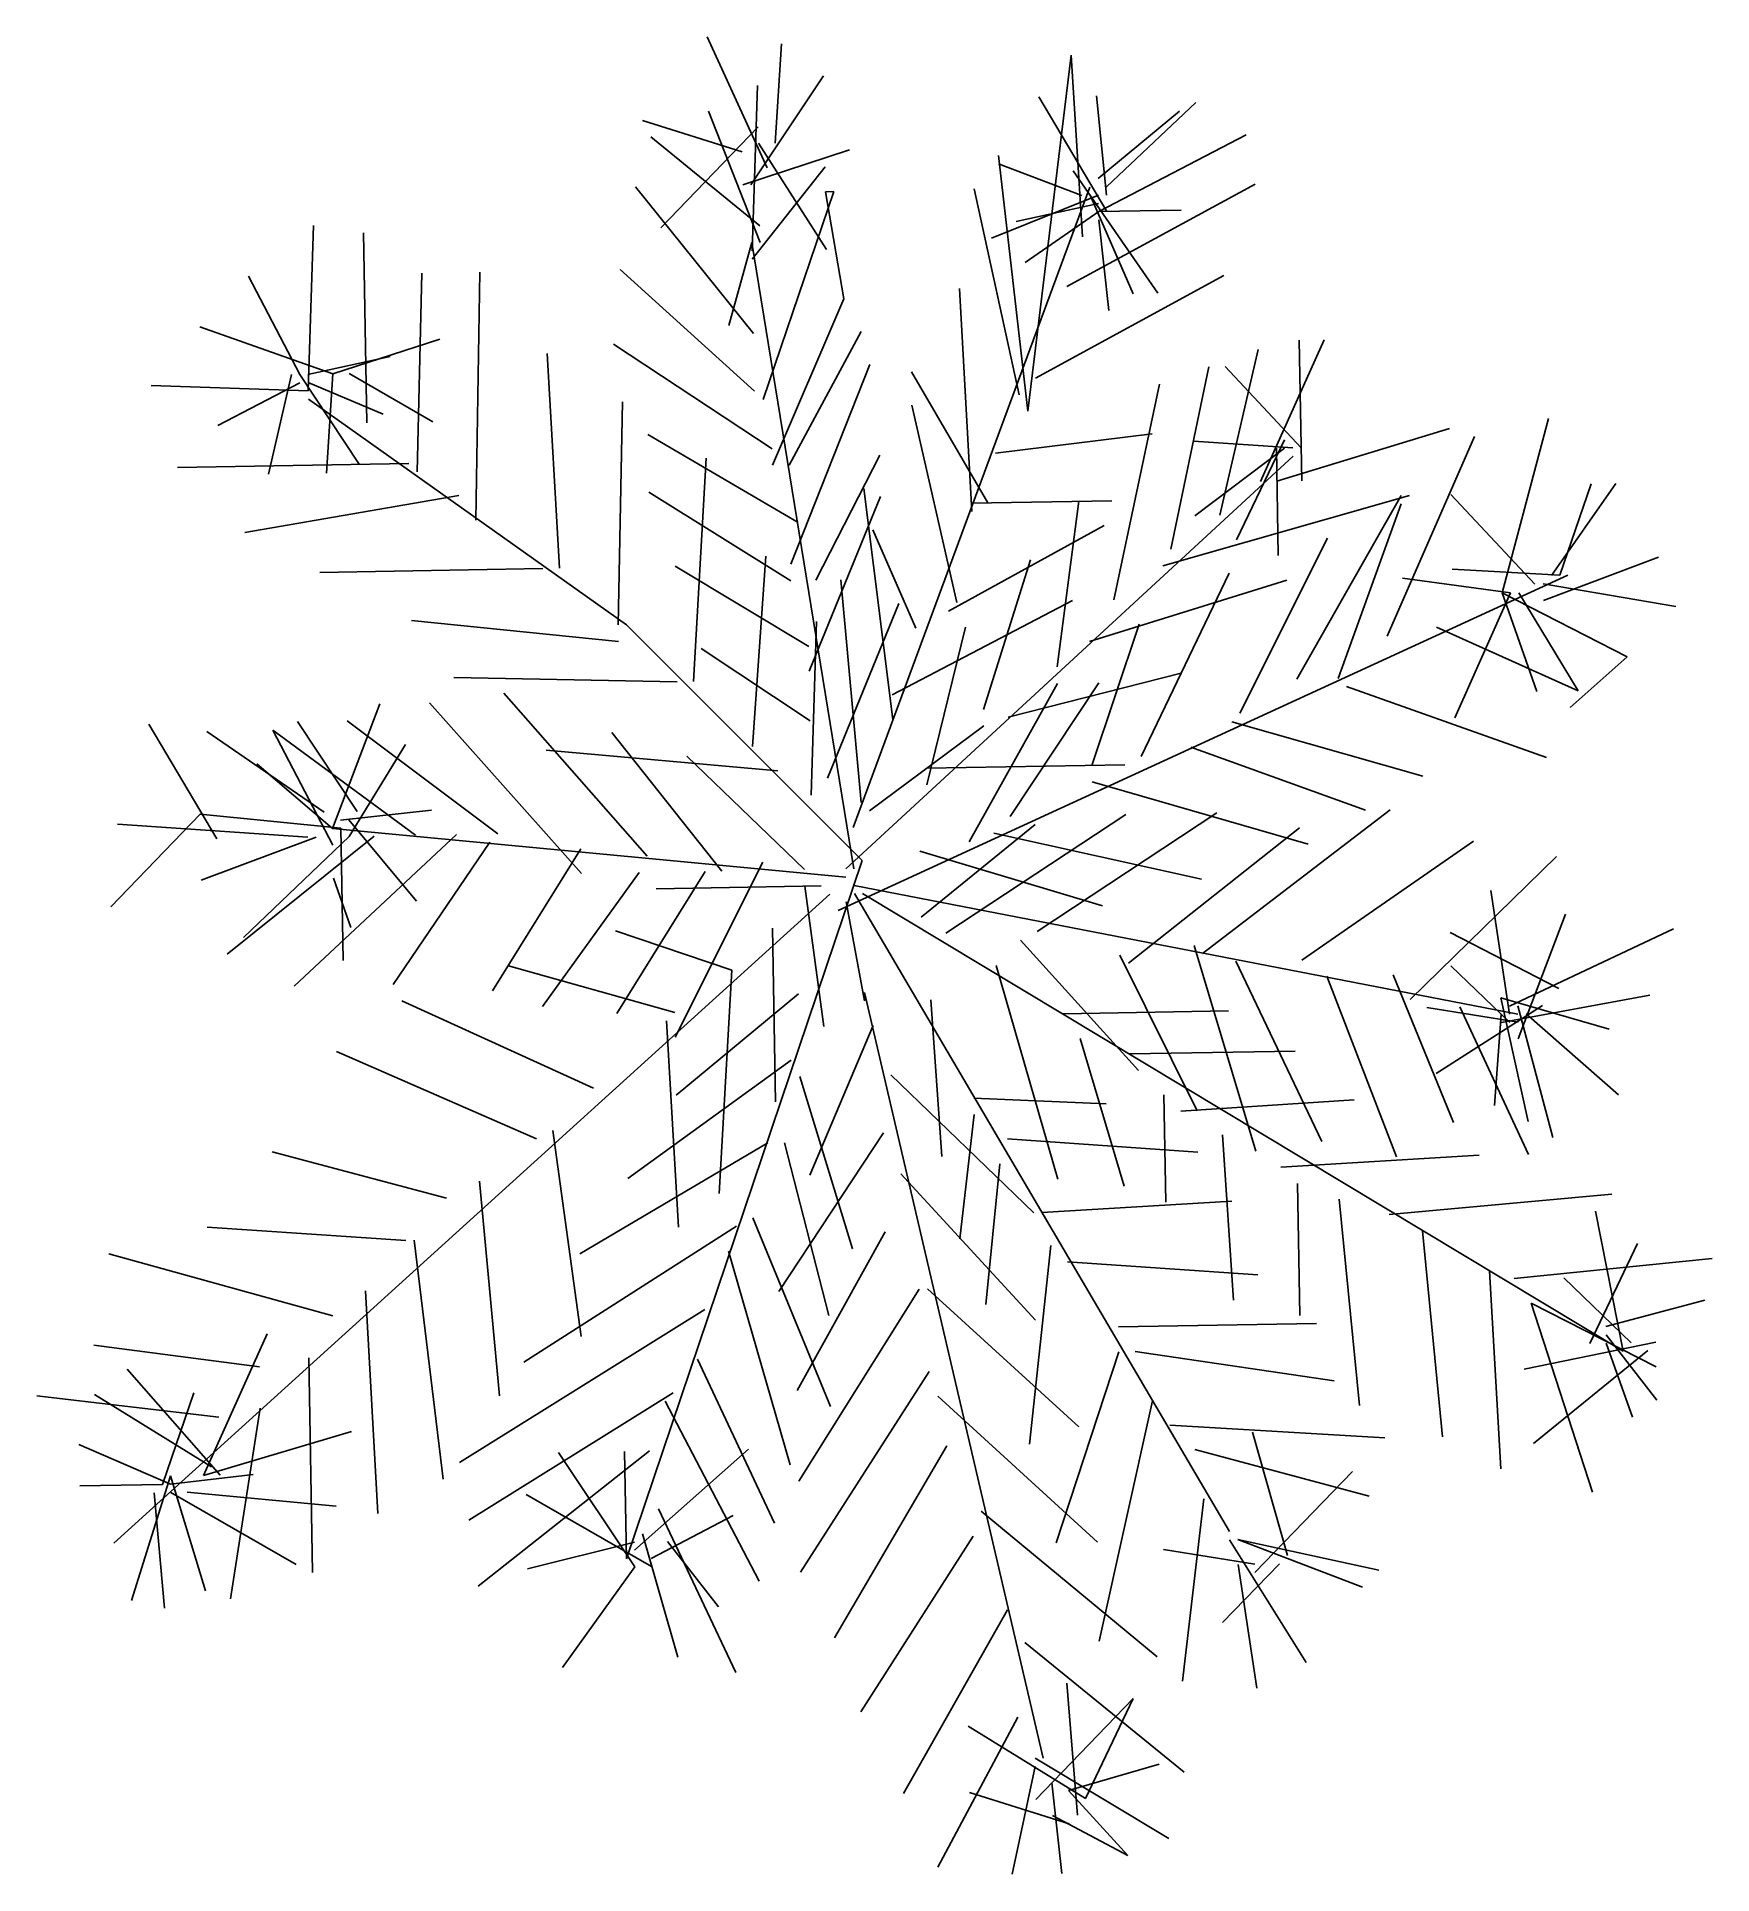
# Model space of a CAD drawing. Extents: x 55.2 to 65.4, y 55.9 to 67.1.
import ezdxf

# ---------------------------------------------------------------- set-up
doc = ezdxf.new("R2010")
doc.units = 0
doc.layers.get('0').update_dxf_attribs({"linetype": 'CONTINUOUS'})

msp = doc.modelspace()

# ---------------------------------------------------------------- linework, layer by layer
for p, q in [((59.641, 66.34), (59.274, 67.14)), ((59.689, 66.492), (59.728, 67.098)), ((61.494, 67.028), (61.23, 64.857)), ((61.564, 65.921), (61.494, 67.028)), ((59.542, 66.238), (59.984, 66.901)), ((59.549, 65.835), (59.582, 66.843)), ((59.599, 65.886), (59.282, 66.687)), ((61.297, 66.773), (61.712, 66.075)), ((61.71, 66.175), (61.649, 66.779)), ((61.658, 66.275), (62.155, 66.687)), ((61.709, 66.226), (62.255, 66.739)), ((59.488, 66.438), (58.88, 66.629)), ((59.586, 66.591), (58.992, 65.976)), ((59.597, 65.987), (58.932, 66.529)), ((59.492, 66.237), (60.143, 66.45)), ((59.588, 66.491), (60.003, 65.843)), ((61.662, 66.074), (62.561, 66.543)), ((59.55, 65.784), (59.994, 66.347)), ((61.23, 64.857), (61.051, 66.416)), ((61.559, 66.173), (61.052, 66.365)), ((62.616, 66.242), (61.468, 65.617)), ((61.506, 66.323), (62.023, 65.576)), ((58.837, 66.225), (59.558, 65.331)), ((59.616, 64.929), (60.047, 66.196)), ((60.047, 66.196), (59.996, 66.195)), ((59.996, 66.195), (60.109, 65.542)), ((60.166, 62.318), (61.609, 66.224)), ((60.903, 66.212), (61.177, 64.956)), ((61.66, 66.174), (61.009, 65.911)), ((61.661, 66.124), (61.159, 66.014)), ((61.61, 66.174), (61.872, 65.573)), ((61.662, 66.074), (61.214, 65.763)), ((61.662, 66.074), (62.165, 66.083)), ((61.663, 66.023), (61.723, 65.47)), ((56.843, 64.981), (56.875, 65.989)), ((57.199, 64.785), (57.179, 65.944)), ((59.548, 65.885), (59.406, 65.379)), ((60.17, 62.066), (59.548, 65.885)), ((56.791, 65.081), (56.478, 65.68)), ((57.507, 64.488), (57.536, 65.698)), ((57.865, 64.192), (57.888, 65.705)), ((59.564, 64.978), (58.745, 65.72)), ((61.276, 65.059), (62.425, 65.684)), ((60.888, 64.246), (60.813, 65.605)), ((60.109, 65.542), (59.673, 64.527)), ((56.181, 65.372), (56.992, 65.084)), ((59.774, 64.528), (60.213, 65.343)), ((56.992, 65.084), (57.644, 65.297)), ((59.671, 64.627), (58.703, 65.265)), ((62.4, 64.222), (62.634, 65.234)), ((62.648, 64.428), (63.036, 65.292)), ((62.9, 64.432), (62.885, 65.289)), ((56.841, 65.081), (57.343, 65.191)), ((58.374, 63.899), (58.3, 65.208)), ((60.267, 65.142), (59.785, 63.924)), ((62.101, 64.015), (62.334, 65.128)), ((62.897, 64.634), (62.434, 65.13)), ((56.843, 64.981), (55.885, 65.014)), ((56.792, 65.03), (56.292, 64.769)), ((56.74, 65.08), (56.6, 64.472)), ((56.791, 65.081), (57.153, 64.533)), ((56.842, 65.031), (57.299, 64.838)), ((56.992, 65.084), (56.953, 64.479)), ((57.093, 65.086), (57.602, 64.792)), ((60.987, 64.298), (60.52, 65.096)), ((62.033, 65.022), (61.754, 63.707)), ((58.783, 63.553), (56.844, 64.93)), ((58.733, 63.553), (58.759, 64.914)), ((60.523, 64.894), (60.797, 63.69)), ((64.122, 63.749), (64.405, 64.812)), ((59.83, 64.177), (58.914, 64.715)), ((61.988, 64.719), (61.033, 64.601)), ((61.988, 64.719), (61.988, 64.719)), ((62.846, 64.633), (62.241, 64.673)), ((62.795, 64.683), (62.503, 64.073)), ((62.749, 64.43), (63.802, 64.751)), ((63.421, 63.484), (63.954, 64.703)), ((59.192, 63.208), (59.269, 64.57)), ((59.937, 63.826), (60.327, 64.589)), ((60.12, 62.065), (62.847, 64.583)), ((62.796, 64.632), (62.249, 64.219)), ((62.746, 64.631), (62.757, 63.976)), ((57.455, 64.538), (56.045, 64.513)), ((57.761, 64.342), (56.455, 64.117)), ((59.786, 63.823), (58.92, 64.362)), ((59.897, 63.271), (60.332, 64.337)), ((60.406, 62.977), (60.23, 64.385)), ((62.053, 63.914), (63.557, 64.343)), ((62.871, 63.222), (63.507, 64.342)), ((63.809, 64.348), (64.322, 63.802)), ((64.422, 63.855), (64.816, 64.416)), ((64.473, 63.856), (64.664, 64.413)), ((60.887, 64.296), (61.743, 64.311)), ((61.408, 63.297), (61.542, 64.308)), ((63.507, 64.292), (63.123, 63.227)), ((60.547, 63.534), (60.285, 64.134)), ((60.747, 63.638), (61.696, 64.159)), ((62.522, 63.015), (63.058, 64.082)), ((56.913, 63.873), (58.273, 63.897)), ((59.894, 63.422), (59.079, 63.911)), ((59.552, 62.811), (59.633, 63.972)), ((61.246, 63.95), (60.959, 63.037)), ((64.473, 63.856), (63.817, 63.894)), ((64.375, 63.703), (65.076, 63.967)), ((60.074, 61.812), (64.523, 63.856)), ((60.089, 63.828), (60.213, 62.47)), ((61.607, 63.452), (62.81, 63.826)), ((61.922, 62.752), (62.457, 63.87)), ((64.172, 63.749), (63.515, 63.839)), ((64.373, 63.803), (65.182, 63.666)), ((60.009, 62.618), (60.444, 63.684)), ((60.403, 63.128), (61.502, 63.702)), ((63.833, 62.987), (64.172, 63.749)), ((64.122, 63.749), (64.885, 63.359)), ((64.122, 63.749), (64.334, 63.148)), ((64.223, 63.75), (64.586, 63.152)), ((58.735, 63.452), (57.472, 63.581)), ((60.22, 62.117), (58.783, 63.553)), ((59.91, 62.515), (59.942, 63.574)), ((60.615, 62.578), (60.85, 63.54)), ((61.621, 62.696), (61.908, 63.558)), ((63.722, 63.54), (64.586, 63.152)), ((59.902, 62.968), (59.239, 63.41)), ((64.885, 63.359), (64.537, 63.05)), ((57.73, 63.232), (59.092, 63.206)), ((61.111, 62.99), (62.165, 63.26)), ((61.122, 62.385), (61.662, 63.201)), ((58.035, 63.137), (58.909, 62.144)), ((60.873, 62.23), (61.41, 63.197)), ((63.174, 63.177), (64.392, 62.745)), ((56.991, 62.312), (57.28, 63.073)), ((58.508, 62.037), (57.582, 63.079)), ((56.286, 62.249), (55.871, 62.948)), ((56.939, 62.412), (56.224, 62.903)), ((57.496, 62.271), (56.627, 62.911)), ((56.993, 62.211), (56.627, 62.911)), ((57.14, 62.416), (56.778, 62.964)), ((57.08, 62.969), (57.999, 62.28)), ((59.364, 62.052), (58.694, 62.897)), ((60.265, 62.42), (60.961, 62.937)), ((62.473, 62.963), (63.638, 62.631)), ((57.092, 62.264), (57.435, 62.824)), ((58.293, 62.789), (59.706, 62.663)), ((59.15, 62.754), (59.868, 62.061)), ((62.223, 62.808), (63.288, 62.423)), ((56.991, 62.312), (56.53, 62.707)), ((60.613, 62.679), (61.822, 62.7)), ((61.622, 62.596), (62.939, 62.216)), ((57.04, 62.363), (57.594, 62.424)), ((62.296, 61.549), (63.44, 62.426)), ((56.183, 62.399), (55.639, 61.835)), ((55.68, 62.339), (56.841, 62.259)), ((57.041, 62.313), (56.183, 62.399)), ((60.121, 62.015), (56.991, 62.312)), ((57.041, 62.313), (57.055, 61.507)), ((57.091, 62.364), (57.503, 61.868)), ((60.579, 61.771), (61.274, 62.337)), ((60.731, 61.673), (61.827, 62.398)), ((61.286, 61.683), (62.382, 62.407)), ((62.887, 62.316), (61.843, 61.491)), ((56.891, 62.26), (56.19, 61.996)), ((57.244, 62.266), (56.349, 61.545)), ((56.448, 61.647), (57.092, 62.264)), ((57.747, 62.275), (56.756, 61.35)), ((57.95, 62.228), (57.36, 61.361)), ((61.023, 62.283), (62.288, 62.003)), ((62.901, 61.509), (63.947, 62.234)), ((58.505, 62.188), (57.966, 61.321)), ((58.783, 57.859), (60.22, 62.117)), ((59.615, 62.107), (59.08, 61.039)), ((60.571, 62.174), (61.686, 61.841)), ((63.561, 61.269), (64.453, 62.142)), ((56.996, 62.01), (57.102, 61.709)), ((58.86, 62.043), (58.27, 61.226)), ((59.263, 62.05), (58.724, 61.184)), ((60.022, 61.912), (55.657, 57.954)), ((59.97, 61.962), (58.963, 61.944)), ((59.87, 61.96), (59.986, 61.105)), ((60.123, 61.864), (60.235, 61.261)), ((60.172, 61.965), (64.218, 61.18)), ((60.173, 61.915), (62.459, 58.024)), ((64.859, 59.125), (60.223, 61.916)), ((64.167, 61.179), (64.053, 61.933)), ((64.22, 61.029), (64.509, 61.79)), ((59.425, 61.448), (58.715, 61.687)), ((59.673, 61.704), (59.691, 60.646)), ((64.467, 61.336), (63.806, 61.677)), ((64.166, 61.229), (65.166, 61.701)), ((61.186, 61.63), (61.905, 60.837)), ((61.792, 61.54), (62.263, 60.591)), ((62.245, 61.599), (62.62, 60.345)), ((59.077, 61.19), (58.064, 61.474)), ((59.348, 60.086), (59.425, 61.448)), ((61.037, 61.477), (61.413, 60.173)), ((62.498, 61.502), (63.022, 60.403)), ((63.054, 61.411), (63.477, 60.31)), ((63.457, 61.419), (63.826, 60.518)), ((64.168, 61.129), (63.809, 61.475)), ((59.831, 61.304), (59.086, 60.686)), ((60.234, 61.311), (61.324, 56.643)), ((60.235, 61.261), (60.234, 61.311)), ((58.581, 60.728), (57.413, 61.261)), ((60.638, 61.268), (60.705, 60.312)), ((61.446, 61.181), (62.453, 61.199)), ((63.663, 61.221), (64.219, 61.13)), ((64.368, 61.233), (63.72, 60.818)), ((63.864, 61.224), (64.283, 60.324)), ((64.115, 61.279), (64.28, 60.526)), ((64.774, 61.089), (64.115, 61.279)), ((64.118, 61.128), (65.022, 61.295)), ((64.217, 61.23), (64.432, 60.428)), ((59.027, 61.139), (59.1, 59.88)), ((60.288, 61.111), (59.901, 60.197)), ((64.117, 61.178), (64.076, 60.623)), ((64.268, 61.181), (64.831, 60.687)), ((61.817, 60.13), (61.549, 61.032)), ((58.234, 60.419), (57.015, 60.952)), ((59.788, 60.9), (58.792, 60.177)), ((61.853, 60.937), (62.861, 60.954)), ((59.84, 60.8), (60.161, 59.748)), ((60.394, 60.81), (61.266, 59.969)), ((60.9, 60.668), (61.707, 60.632)), ((62.071, 60.033), (62.059, 60.688)), ((62.162, 60.589), (63.219, 60.658)), ((60.815, 59.809), (60.902, 60.567)), ((58.507, 59.214), (58.334, 60.471)), ((60.35, 60.456), (59.712, 59.488)), ((61.106, 60.419), (62.267, 60.339)), ((62.485, 59.436), (62.416, 60.443)), ((57.686, 60.057), (56.622, 60.34)), ((59.645, 60.394), (58.498, 59.718)), ((59.746, 60.395), (60.017, 59.342)), ((62.773, 60.247), (63.981, 60.319)), ((60.455, 60.206), (61.277, 59.314)), ((61.059, 60.267), (60.973, 59.409)), ((57.886, 60.161), (58.009, 58.853)), ((62.875, 60.148), (62.889, 59.342)), ((63.433, 59.957), (64.791, 60.081)), ((61.316, 59.97), (62.474, 60.04)), ((63.252, 58.794), (63.129, 60.052)), ((64.859, 59.125), (64.692, 59.979)), ((56.227, 59.88), (57.438, 59.8)), ((58.157, 59.057), (59.453, 59.886)), ((59.553, 59.938), (60.027, 58.788)), ((60.36, 59.852), (59.823, 58.885)), ((63.636, 59.859), (63.759, 58.602)), ((57.666, 58.343), (57.489, 59.801)), ((59.781, 58.431), (59.405, 59.734)), ((61.24, 58.557), (61.37, 59.769)), ((64.656, 59.172), (64.948, 59.782)), ((56.993, 59.339), (55.626, 59.718)), ((61.472, 59.67), (62.633, 59.59)), ((64.044, 59.615), (64.115, 58.406)), ((64.196, 59.567), (65.403, 59.689)), ((60.568, 59.503), (59.833, 58.331)), ((61.541, 58.663), (60.619, 59.504)), ((64.908, 59.176), (64.498, 59.572)), ((57.192, 59.493), (57.266, 58.134)), ((64.299, 59.417), (65.062, 59.028)), ((64.299, 59.417), (64.672, 58.265)), ((64.755, 59.274), (65.357, 59.436)), ((59.26, 59.379), (57.765, 58.445)), ((61.782, 59.272), (62.991, 59.294)), ((56.204, 58.367), (56.592, 59.231)), ((65.059, 59.179), (64.256, 59.014)), ((64.756, 59.224), (65.066, 58.826)), ((64.757, 59.174), (64.916, 58.723)), ((56.545, 59.028), (55.535, 59.162)), ((56.846, 59.084), (56.869, 57.774)), ((59.215, 59.076), (59.686, 58.076)), ((61.785, 59.121), (61.402, 57.955)), ((61.885, 59.123), (63.098, 58.943)), ((65.01, 59.128), (64.314, 58.561)), ((56.305, 58.369), (55.739, 59.014)), ((60.628, 59), (59.843, 57.776)), ((56.298, 58.722), (55.187, 58.853)), ((56.253, 58.419), (55.54, 58.86)), ((55.953, 58.312), (56.144, 58.87)), ((59.067, 58.871), (57.821, 58.093)), ((60.681, 58.85), (61.654, 57.96)), ((56.549, 58.777), (56.368, 57.614)), ((59.018, 58.82), (59.592, 57.722)), ((61.665, 57.355), (61.991, 58.822)), ((56.204, 58.367), (57.106, 58.635)), ((62.095, 58.673), (63.407, 58.595)), ((62.814, 57.879), (62.6, 58.631)), ((56.003, 58.313), (55.444, 58.555)), ((58.923, 58.516), (57.879, 57.691)), ((58.834, 57.809), (58.368, 58.506)), ((58.783, 57.859), (58.771, 58.513)), ((58.832, 57.91), (59.527, 58.527)), ((60.051, 57.377), (60.736, 58.548)), ((63.312, 58.241), (62.249, 58.525)), ((62.615, 57.775), (63.209, 58.39)), ((55.953, 58.312), (55.449, 58.304)), ((56.002, 58.364), (55.764, 57.604)), ((56.002, 58.364), (56.216, 57.662)), ((56.506, 58.373), (56.003, 58.313)), ((55.903, 58.261), (55.966, 57.557)), ((56.004, 58.263), (56.768, 57.823)), ((56.105, 58.265), (57.013, 58.18)), ((58.935, 57.811), (58.171, 58.251)), ((59.45, 57.165), (58.979, 58.164)), ((62.304, 58.223), (62.173, 57.112)), ((58.934, 57.861), (59.434, 58.122)), ((60.945, 58.149), (62.019, 57.261)), ((58.832, 57.96), (58.179, 57.797)), ((58.881, 58.011), (59.096, 57.259)), ((59.033, 57.964), (59.343, 57.566)), ((60.897, 57.997), (60.211, 56.926)), ((62.46, 57.974), (62.927, 57.226)), ((62.51, 57.975), (63.37, 57.788)), ((62.51, 57.975), (63.271, 57.686)), ((62.614, 57.825), (62.058, 57.916)), ((62.765, 57.828), (62.418, 57.469)), ((62.513, 57.824), (62.627, 57.07)), ((58.834, 57.809), (58.392, 57.196)), ((60.471, 56.427), (61.107, 57.547)), ((62.183, 56.558), (61.211, 57.347)), ((61.532, 56.294), (61.467, 57.1)), ((61.278, 56.391), (61.872, 57.006)), ((61.872, 57.006), (61.581, 56.396)), ((61.169, 56.893), (60.681, 55.977)), ((61.581, 56.396), (60.867, 56.837)), ((61.275, 56.592), (61.135, 55.935)), ((61.274, 56.643), (62.089, 56.153)), ((61.479, 56.445), (62.031, 56.606)), ((61.377, 56.493), (61.438, 55.94)), ((60.874, 56.434), (61.483, 56.243)), ((61.839, 56.048), (61.479, 56.445)), ((61.381, 56.292), (61.839, 56.048))]:
    msp.add_line(p, q)

doc.saveas('drawing.dxf')
